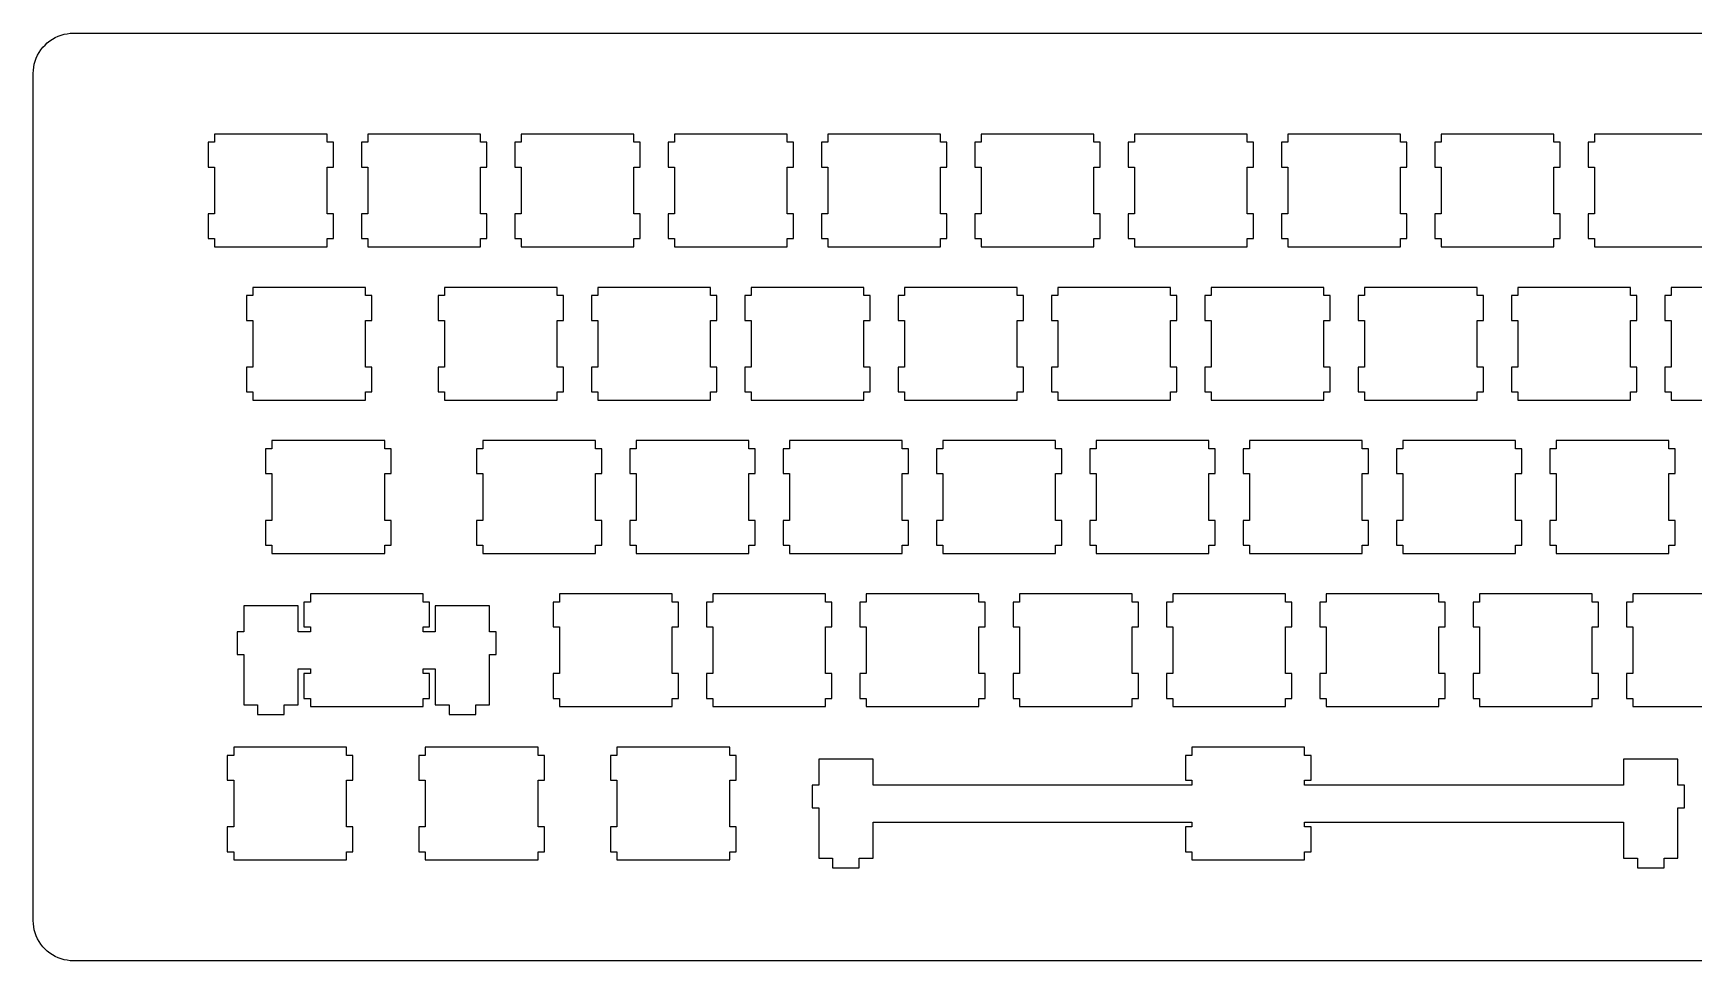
# Model space of a CAD drawing. Extents: x 0 to 326, y 0 to 116.
# Drawn here: x 0.1 to 206.4, y 0.4 to 115.6 of the extents above; entities that cross this region are included whole.
import ezdxf

# ---------------------------------------------------------------- set-up
doc = ezdxf.new("R2010")
doc.units = 0
doc.layers.get('0').update_dxf_attribs({"linetype": 'CONTINUOUS'})

msp = doc.modelspace()

# ---------------------------------------------------------------- linework, layer by layer
at = {"color": 0}
for p, q in [((3.9274, 115.478), (4.3119, 115.554)), ((4.3119, 115.554), (4.70186, 115.601)), ((4.70186, 115.601), (5.09598, 115.616)), ((5.09598, 115.616), (320.846, 115.616)), ((0.83096, 113.229), (1.05006, 113.555)), ((1.05006, 113.555), (1.2926, 113.863)), ((1.2926, 113.863), (1.55994, 114.151)), ((1.55994, 114.151), (1.84795, 114.419)), ((1.84795, 114.419), (2.15663, 114.661)), ((2.15663, 114.661), (2.48185, 114.88)), ((2.48185, 114.88), (2.82498, 115.072)), ((2.82498, 115.072), (3.18189, 115.236)), ((3.18189, 115.236), (3.54983, 115.372)), ((3.54983, 115.372), (3.9274, 115.478)), ((0.1571, 111.399), (0.23289, 111.784)), ((0.23289, 111.784), (0.339, 112.161)), ((0.339, 112.161), (0.47542, 112.529)), ((0.47542, 112.529), (0.63941, 112.886)), ((0.63941, 112.886), (0.83096, 113.229)), ((0.09508, 110.615), (0.11024, 111.009)), ((0.09508, 5.36607), (0.09508, 110.615)), ((0.11024, 111.009), (0.1571, 111.399)), ((22.6205, 102.091), (21.8199, 102.091)), ((21.8199, 102.091), (21.8199, 98.9901)), ((22.6205, 103.091), (22.6205, 102.091)), ((36.6201, 103.091), (22.6205, 103.091)), ((36.6201, 102.091), (36.6201, 103.091)), ((37.4191, 102.091), (36.6201, 102.091)), ((37.4191, 98.9901), (37.4191, 102.091)), ((41.6705, 102.091), (40.87, 102.091)), ((40.87, 102.091), (40.87, 98.9901)), ((41.6705, 103.091), (41.6705, 102.091)), ((55.6701, 103.091), (41.6705, 103.091)), ((55.6701, 102.091), (55.6701, 103.091)), ((56.4706, 102.091), (55.6701, 102.091)), ((56.4706, 98.9901), (56.4706, 102.091)), ((60.7205, 102.091), (59.92, 102.091)), ((59.92, 102.091), (59.92, 98.9901)), ((60.7205, 103.091), (60.7205, 102.091)), ((74.7201, 103.091), (60.7205, 103.091)), ((74.7201, 102.091), (74.7201, 103.091)), ((75.5206, 102.091), (74.7201, 102.091)), ((75.5206, 98.9901), (75.5206, 102.091)), ((79.7705, 102.091), (78.97, 102.091)), ((78.97, 102.091), (78.97, 98.9901)), ((79.7705, 103.091), (79.7705, 102.091)), ((93.7701, 103.091), (79.7705, 103.091)), ((93.7701, 102.091), (93.7701, 103.091)), ((94.5706, 102.091), (93.7701, 102.091)), ((94.5706, 98.9901), (94.5706, 102.091)), ((98.8205, 102.091), (98.02, 102.091)), ((98.02, 102.091), (98.02, 98.9901)), ((98.8205, 103.091), (98.8205, 102.091)), ((112.82, 103.091), (98.8205, 103.091)), ((112.82, 102.091), (112.82, 103.091)), ((113.619, 102.091), (112.82, 102.091)), ((113.619, 98.9901), (113.619, 102.091)), ((117.87, 102.091), (117.07, 102.091)), ((117.07, 102.091), (117.07, 98.9901)), ((117.87, 103.091), (117.87, 102.091)), ((131.87, 103.091), (117.87, 103.091)), ((131.87, 102.091), (131.87, 103.091)), ((132.671, 102.091), (131.87, 102.091)), ((132.671, 98.9901), (132.671, 102.091)), ((136.92, 102.091), (136.12, 102.091)), ((136.12, 102.091), (136.12, 98.9901)), ((136.92, 103.091), (136.92, 102.091)), ((150.92, 103.091), (136.92, 103.091)), ((150.92, 102.091), (150.92, 103.091)), ((151.721, 102.091), (150.92, 102.091)), ((151.721, 98.9901), (151.721, 102.091)), ((155.97, 102.091), (155.17, 102.091)), ((155.17, 102.091), (155.17, 98.9901)), ((155.97, 103.091), (155.97, 102.091)), ((169.97, 103.091), (155.97, 103.091)), ((169.97, 102.091), (169.97, 103.091)), ((170.771, 102.091), (169.97, 102.091)), ((170.771, 98.9901), (170.771, 102.091)), ((175.02, 102.091), (174.22, 102.091)), ((174.22, 102.091), (174.22, 98.9901)), ((175.02, 103.091), (175.02, 102.091)), ((189.02, 103.091), (175.02, 103.091)), ((189.02, 102.091), (189.02, 103.091)), ((189.821, 102.091), (189.02, 102.091)), ((189.821, 98.9901), (189.821, 102.091)), ((194.07, 102.091), (193.27, 102.091)), ((193.27, 102.091), (193.27, 98.9901)), ((194.07, 103.091), (194.07, 102.091)), ((208.07, 103.091), (194.07, 103.091)), ((21.8199, 98.9901), (22.6205, 98.9901)), ((22.6205, 98.9901), (22.6205, 93.1912)), ((36.6201, 93.1912), (36.6201, 98.9901)), ((36.6201, 98.9901), (37.4191, 98.9901)), ((40.87, 98.9901), (41.6705, 98.9901)), ((41.6705, 98.9901), (41.6705, 93.1912)), ((55.6701, 93.1912), (55.6701, 98.9901)), ((55.6701, 98.9901), (56.4706, 98.9901)), ((59.92, 98.9901), (60.7205, 98.9901)), ((60.7205, 98.9901), (60.7205, 93.1912)), ((74.7201, 93.1912), (74.7201, 98.9901)), ((74.7201, 98.9901), (75.5206, 98.9901)), ((78.97, 98.9901), (79.7705, 98.9901)), ((79.7705, 98.9901), (79.7705, 93.1912)), ((93.7701, 93.1912), (93.7701, 98.9901)), ((93.7701, 98.9901), (94.5706, 98.9901)), ((98.02, 98.9901), (98.8205, 98.9901)), ((98.8205, 98.9901), (98.8205, 93.1912)), ((112.82, 93.1912), (112.82, 98.9901)), ((112.82, 98.9901), (113.619, 98.9901)), ((117.07, 98.9901), (117.87, 98.9901)), ((117.87, 98.9901), (117.87, 93.1912)), ((131.87, 93.1912), (131.87, 98.9901)), ((131.87, 98.9901), (132.671, 98.9901)), ((136.12, 98.9901), (136.92, 98.9901)), ((136.92, 98.9901), (136.92, 93.1912)), ((150.92, 93.1912), (150.92, 98.9901)), ((150.92, 98.9901), (151.721, 98.9901)), ((155.17, 98.9901), (155.97, 98.9901)), ((155.97, 98.9901), (155.97, 93.1912)), ((169.97, 93.1912), (169.97, 98.9901)), ((169.97, 98.9901), (170.771, 98.9901)), ((174.22, 98.9901), (175.02, 98.9901)), ((175.02, 98.9901), (175.02, 93.1912)), ((189.02, 93.1912), (189.02, 98.9901)), ((189.02, 98.9901), (189.821, 98.9901)), ((193.27, 98.9901), (194.07, 98.9901)), ((194.07, 98.9901), (194.07, 93.1912)), ((22.6205, 93.1912), (21.8199, 93.1912)), ((21.8199, 93.1912), (21.8199, 90.0906)), ((37.4191, 93.1912), (36.6201, 93.1912)), ((37.4191, 90.0906), (37.4191, 93.1912)), ((41.6705, 93.1912), (40.87, 93.1912)), ((40.87, 93.1912), (40.87, 90.0906)), ((56.4706, 93.1912), (55.6701, 93.1912)), ((56.4706, 90.0906), (56.4706, 93.1912)), ((60.7205, 93.1912), (59.92, 93.1912)), ((59.92, 93.1912), (59.92, 90.0906)), ((75.5206, 93.1912), (74.7201, 93.1912)), ((75.5206, 90.0906), (75.5206, 93.1912)), ((79.7705, 93.1912), (78.97, 93.1912)), ((78.97, 93.1912), (78.97, 90.0906)), ((94.5706, 93.1912), (93.7701, 93.1912)), ((94.5706, 90.0906), (94.5706, 93.1912)), ((98.8205, 93.1912), (98.02, 93.1912)), ((98.02, 93.1912), (98.02, 90.0906)), ((113.619, 93.1912), (112.82, 93.1912)), ((113.619, 90.0906), (113.619, 93.1912)), ((117.87, 93.1912), (117.07, 93.1912)), ((117.07, 93.1912), (117.07, 90.0906)), ((132.671, 93.1912), (131.87, 93.1912)), ((132.671, 90.0906), (132.671, 93.1912)), ((136.92, 93.1912), (136.12, 93.1912)), ((136.12, 93.1912), (136.12, 90.0906)), ((151.721, 93.1912), (150.92, 93.1912)), ((151.721, 90.0906), (151.721, 93.1912)), ((155.97, 93.1912), (155.17, 93.1912)), ((155.17, 93.1912), (155.17, 90.0906)), ((170.771, 93.1912), (169.97, 93.1912)), ((170.771, 90.0906), (170.771, 93.1912)), ((175.02, 93.1912), (174.22, 93.1912)), ((174.22, 93.1912), (174.22, 90.0906)), ((189.821, 93.1912), (189.02, 93.1912)), ((189.821, 90.0906), (189.821, 93.1912)), ((194.07, 93.1912), (193.27, 93.1912)), ((193.27, 93.1912), (193.27, 90.0906)), ((21.8199, 90.0906), (22.6205, 90.0906)), ((22.6205, 90.0906), (22.6205, 89.0901)), ((22.6205, 89.0901), (36.6201, 89.0901)), ((36.6201, 89.0901), (36.6201, 90.0906)), ((36.6201, 90.0906), (37.4191, 90.0906)), ((40.87, 90.0906), (41.6705, 90.0906)), ((41.6705, 90.0906), (41.6705, 89.0901)), ((41.6705, 89.0901), (55.6701, 89.0901)), ((55.6701, 89.0901), (55.6701, 90.0906)), ((55.6701, 90.0906), (56.4706, 90.0906)), ((59.92, 90.0906), (60.7205, 90.0906)), ((60.7205, 90.0906), (60.7205, 89.0901)), ((60.7205, 89.0901), (74.7201, 89.0901)), ((74.7201, 89.0901), (74.7201, 90.0906)), ((74.7201, 90.0906), (75.5206, 90.0906)), ((78.97, 90.0906), (79.7705, 90.0906)), ((79.7705, 90.0906), (79.7705, 89.0901)), ((79.7705, 89.0901), (93.7701, 89.0901)), ((93.7701, 89.0901), (93.7701, 90.0906)), ((93.7701, 90.0906), (94.5706, 90.0906)), ((98.02, 90.0906), (98.8205, 90.0906)), ((98.8205, 90.0906), (98.8205, 89.0901)), ((98.8205, 89.0901), (112.82, 89.0901)), ((112.82, 89.0901), (112.82, 90.0906)), ((112.82, 90.0906), (113.619, 90.0906)), ((117.07, 90.0906), (117.87, 90.0906)), ((117.87, 90.0906), (117.87, 89.0901)), ((117.87, 89.0901), (131.87, 89.0901)), ((131.87, 89.0901), (131.87, 90.0906)), ((131.87, 90.0906), (132.671, 90.0906)), ((136.12, 90.0906), (136.92, 90.0906)), ((136.92, 90.0906), (136.92, 89.0901)), ((136.92, 89.0901), (150.92, 89.0901)), ((150.92, 89.0901), (150.92, 90.0906)), ((150.92, 90.0906), (151.721, 90.0906)), ((155.17, 90.0906), (155.97, 90.0906)), ((155.97, 90.0906), (155.97, 89.0901)), ((155.97, 89.0901), (169.97, 89.0901)), ((169.97, 89.0901), (169.97, 90.0906)), ((169.97, 90.0906), (170.771, 90.0906)), ((174.22, 90.0906), (175.02, 90.0906)), ((175.02, 90.0906), (175.02, 89.0901)), ((175.02, 89.0901), (189.02, 89.0901)), ((189.02, 89.0901), (189.02, 90.0906)), ((189.02, 90.0906), (189.821, 90.0906)), ((193.27, 90.0906), (194.07, 90.0906)), ((194.07, 90.0906), (194.07, 89.0901)), ((194.07, 89.0901), (208.07, 89.0901)), ((27.383, 83.0407), (26.5824, 83.0407)), ((26.5824, 83.0407), (26.5824, 79.9402)), ((27.383, 84.0412), (27.383, 83.0407)), ((41.3826, 84.0412), (27.383, 84.0412)), ((41.3826, 83.0407), (41.3826, 84.0412)), ((42.183, 83.0407), (41.3826, 83.0407)), ((42.183, 79.9402), (42.183, 83.0407)), ((51.1955, 83.0407), (50.395, 83.0407)), ((50.395, 83.0407), (50.395, 79.9402)), ((51.1955, 84.0412), (51.1955, 83.0407)), ((65.1951, 84.0412), (51.1955, 84.0412)), ((65.1951, 83.0407), (65.1951, 84.0412)), ((65.9956, 83.0407), (65.1951, 83.0407)), ((65.9956, 79.9402), (65.9956, 83.0407)), ((70.2455, 83.0407), (69.445, 83.0407)), ((69.445, 83.0407), (69.445, 79.9402)), ((70.2455, 84.0412), (70.2455, 83.0407)), ((84.2451, 84.0412), (70.2455, 84.0412)), ((84.2451, 83.0407), (84.2451, 84.0412)), ((85.0456, 83.0407), (84.2451, 83.0407)), ((85.0456, 79.9402), (85.0456, 83.0407)), ((89.2955, 83.0407), (88.495, 83.0407)), ((88.495, 83.0407), (88.495, 79.9402)), ((89.2955, 84.0412), (89.2955, 83.0407)), ((103.295, 84.0412), (89.2955, 84.0412)), ((103.295, 83.0407), (103.295, 84.0412)), ((104.096, 83.0407), (103.295, 83.0407)), ((104.096, 79.9402), (104.096, 83.0407)), ((108.345, 83.0407), (107.545, 83.0407)), ((107.545, 83.0407), (107.545, 79.9402)), ((108.345, 84.0412), (108.345, 83.0407)), ((122.345, 84.0412), (108.345, 84.0412)), ((122.345, 83.0407), (122.345, 84.0412)), ((123.146, 83.0407), (122.345, 83.0407)), ((123.146, 79.9402), (123.146, 83.0407)), ((127.395, 83.0407), (126.595, 83.0407)), ((126.595, 83.0407), (126.595, 79.9402)), ((127.395, 84.0412), (127.395, 83.0407)), ((141.395, 84.0412), (127.395, 84.0412)), ((141.395, 83.0407), (141.395, 84.0412)), ((142.196, 83.0407), (141.395, 83.0407)), ((142.196, 79.9402), (142.196, 83.0407)), ((146.445, 83.0407), (145.645, 83.0407)), ((145.645, 83.0407), (145.645, 79.9402)), ((146.445, 84.0412), (146.445, 83.0407)), ((160.445, 84.0412), (146.445, 84.0412)), ((160.445, 83.0407), (160.445, 84.0412)), ((161.246, 83.0407), (160.445, 83.0407)), ((161.246, 79.9402), (161.246, 83.0407)), ((165.495, 83.0407), (164.695, 83.0407)), ((164.695, 83.0407), (164.695, 79.9402)), ((165.495, 84.0412), (165.495, 83.0407)), ((179.495, 84.0412), (165.495, 84.0412)), ((179.495, 83.0407), (179.495, 84.0412)), ((180.296, 83.0407), (179.495, 83.0407)), ((180.296, 79.9402), (180.296, 83.0407)), ((184.545, 83.0407), (183.745, 83.0407)), ((183.745, 83.0407), (183.745, 79.9402)), ((184.545, 84.0412), (184.545, 83.0407)), ((198.545, 84.0412), (184.545, 84.0412)), ((198.545, 83.0407), (198.545, 84.0412)), ((199.346, 83.0407), (198.545, 83.0407)), ((199.346, 79.9402), (199.346, 83.0407)), ((203.595, 83.0407), (202.795, 83.0407)), ((202.795, 83.0407), (202.795, 79.9402)), ((203.595, 84.0412), (203.595, 83.0407)), ((217.595, 84.0412), (203.595, 84.0412)), ((26.5824, 79.9402), (27.383, 79.9402)), ((27.383, 79.9402), (27.383, 74.1412)), ((41.3826, 74.1412), (41.3826, 79.9402)), ((41.3826, 79.9402), (42.183, 79.9402)), ((50.395, 79.9402), (51.1955, 79.9402)), ((51.1955, 79.9402), (51.1955, 74.1412)), ((65.1951, 74.1412), (65.1951, 79.9402)), ((65.1951, 79.9402), (65.9956, 79.9402)), ((69.445, 79.9402), (70.2455, 79.9402)), ((70.2455, 79.9402), (70.2455, 74.1412)), ((84.2451, 74.1412), (84.2451, 79.9402)), ((84.2451, 79.9402), (85.0456, 79.9402)), ((88.495, 79.9402), (89.2955, 79.9402)), ((89.2955, 79.9402), (89.2955, 74.1412)), ((103.295, 74.1412), (103.295, 79.9402)), ((103.295, 79.9402), (104.096, 79.9402)), ((107.545, 79.9402), (108.345, 79.9402)), ((108.345, 79.9402), (108.345, 74.1412)), ((122.345, 74.1412), (122.345, 79.9402)), ((122.345, 79.9402), (123.146, 79.9402)), ((126.595, 79.9402), (127.395, 79.9402)), ((127.395, 79.9402), (127.395, 74.1412)), ((141.395, 74.1412), (141.395, 79.9402)), ((141.395, 79.9402), (142.196, 79.9402)), ((145.645, 79.9402), (146.445, 79.9402)), ((146.445, 79.9402), (146.445, 74.1412)), ((160.445, 74.1412), (160.445, 79.9402)), ((160.445, 79.9402), (161.246, 79.9402)), ((164.695, 79.9402), (165.495, 79.9402)), ((165.495, 79.9402), (165.495, 74.1412)), ((179.495, 74.1412), (179.495, 79.9402)), ((179.495, 79.9402), (180.296, 79.9402)), ((183.745, 79.9402), (184.545, 79.9402)), ((184.545, 79.9402), (184.545, 74.1412)), ((198.545, 74.1412), (198.545, 79.9402)), ((198.545, 79.9402), (199.346, 79.9402)), ((202.795, 79.9402), (203.595, 79.9402)), ((203.595, 79.9402), (203.595, 74.1412)), ((27.383, 74.1412), (26.5824, 74.1412)), ((26.5824, 74.1412), (26.5824, 71.0406)), ((42.183, 74.1412), (41.3826, 74.1412)), ((42.183, 71.0406), (42.183, 74.1412)), ((51.1955, 74.1412), (50.395, 74.1412)), ((50.395, 74.1412), (50.395, 71.0406)), ((65.9956, 74.1412), (65.1951, 74.1412)), ((65.9956, 71.0406), (65.9956, 74.1412)), ((70.2455, 74.1412), (69.445, 74.1412)), ((69.445, 74.1412), (69.445, 71.0406)), ((85.0456, 74.1412), (84.2451, 74.1412)), ((85.0456, 71.0406), (85.0456, 74.1412)), ((89.2955, 74.1412), (88.495, 74.1412)), ((88.495, 74.1412), (88.495, 71.0406)), ((104.096, 74.1412), (103.295, 74.1412)), ((104.096, 71.0406), (104.096, 74.1412)), ((108.345, 74.1412), (107.545, 74.1412)), ((107.545, 74.1412), (107.545, 71.0406)), ((123.146, 74.1412), (122.345, 74.1412)), ((123.146, 71.0406), (123.146, 74.1412)), ((127.395, 74.1412), (126.595, 74.1412)), ((126.595, 74.1412), (126.595, 71.0406)), ((142.196, 74.1412), (141.395, 74.1412)), ((142.196, 71.0406), (142.196, 74.1412)), ((146.445, 74.1412), (145.645, 74.1412)), ((145.645, 74.1412), (145.645, 71.0406)), ((161.246, 74.1412), (160.445, 74.1412)), ((161.246, 71.0406), (161.246, 74.1412)), ((165.495, 74.1412), (164.695, 74.1412)), ((164.695, 74.1412), (164.695, 71.0406)), ((180.296, 74.1412), (179.495, 74.1412)), ((180.296, 71.0406), (180.296, 74.1412)), ((184.545, 74.1412), (183.745, 74.1412)), ((183.745, 74.1412), (183.745, 71.0406)), ((199.346, 74.1412), (198.545, 74.1412)), ((199.346, 71.0406), (199.346, 74.1412)), ((203.595, 74.1412), (202.795, 74.1412)), ((202.795, 74.1412), (202.795, 71.0406)), ((26.5824, 71.0406), (27.383, 71.0406)), ((27.383, 71.0406), (27.383, 70.0401)), ((41.3826, 70.0401), (41.3826, 71.0406)), ((41.3826, 71.0406), (42.183, 71.0406)), ((50.395, 71.0406), (51.1955, 71.0406)), ((51.1955, 71.0406), (51.1955, 70.0401)), ((65.1951, 70.0401), (65.1951, 71.0406)), ((65.1951, 71.0406), (65.9956, 71.0406)), ((69.445, 71.0406), (70.2455, 71.0406)), ((70.2455, 71.0406), (70.2455, 70.0401)), ((84.2451, 70.0401), (84.2451, 71.0406)), ((84.2451, 71.0406), (85.0456, 71.0406)), ((88.495, 71.0406), (89.2955, 71.0406)), ((89.2955, 71.0406), (89.2955, 70.0401)), ((103.295, 70.0401), (103.295, 71.0406)), ((103.295, 71.0406), (104.096, 71.0406)), ((107.545, 71.0406), (108.345, 71.0406)), ((108.345, 71.0406), (108.345, 70.0401)), ((122.345, 70.0401), (122.345, 71.0406)), ((122.345, 71.0406), (123.146, 71.0406)), ((126.595, 71.0406), (127.395, 71.0406)), ((127.395, 71.0406), (127.395, 70.0401)), ((141.395, 70.0401), (141.395, 71.0406)), ((141.395, 71.0406), (142.196, 71.0406)), ((145.645, 71.0406), (146.445, 71.0406)), ((146.445, 71.0406), (146.445, 70.0401)), ((160.445, 70.0401), (160.445, 71.0406)), ((160.445, 71.0406), (161.246, 71.0406)), ((164.695, 71.0406), (165.495, 71.0406)), ((165.495, 71.0406), (165.495, 70.0401)), ((179.495, 70.0401), (179.495, 71.0406)), ((179.495, 71.0406), (180.296, 71.0406)), ((183.745, 71.0406), (184.545, 71.0406)), ((184.545, 71.0406), (184.545, 70.0401)), ((198.545, 70.0401), (198.545, 71.0406)), ((198.545, 71.0406), (199.346, 71.0406)), ((202.795, 71.0406), (203.595, 71.0406)), ((203.595, 71.0406), (203.595, 70.0401)), ((27.383, 70.0401), (41.3826, 70.0401)), ((51.1955, 70.0401), (65.1951, 70.0401)), ((70.2455, 70.0401), (84.2451, 70.0401)), ((89.2955, 70.0401), (103.295, 70.0401)), ((108.345, 70.0401), (122.345, 70.0401)), ((127.395, 70.0401), (141.395, 70.0401)), ((146.445, 70.0401), (160.445, 70.0401)), ((165.495, 70.0401), (179.495, 70.0401)), ((184.545, 70.0401), (198.545, 70.0401)), ((203.595, 70.0401), (217.595, 70.0401)), ((29.7629, 63.9907), (28.9636, 63.9907)), ((28.9636, 63.9907), (28.9636, 60.8902)), ((29.7629, 64.9912), (29.7629, 63.9907)), ((43.7638, 64.9912), (29.7629, 64.9912)), ((43.7638, 63.9907), (43.7638, 64.9912)), ((44.5629, 63.9907), (43.7638, 63.9907)), ((44.5629, 60.8902), (44.5629, 63.9907)), ((55.958, 63.9907), (55.1575, 63.9907)), ((55.1575, 63.9907), (55.1575, 60.8902)), ((55.958, 64.9912), (55.958, 63.9907)), ((69.9576, 64.9912), (55.958, 64.9912)), ((69.9576, 63.9907), (69.9576, 64.9912)), ((70.7581, 63.9907), (69.9576, 63.9907)), ((70.7581, 60.8902), (70.7581, 63.9907)), ((75.008, 63.9907), (74.2075, 63.9907)), ((74.2075, 63.9907), (74.2075, 60.8902)), ((75.008, 64.9912), (75.008, 63.9907)), ((89.0076, 64.9912), (75.008, 64.9912)), ((89.0076, 63.9907), (89.0076, 64.9912)), ((89.8081, 63.9907), (89.0076, 63.9907)), ((89.8081, 60.8902), (89.8081, 63.9907)), ((94.058, 63.9907), (93.2575, 63.9907)), ((93.2575, 63.9907), (93.2575, 60.8902)), ((94.058, 64.9912), (94.058, 63.9907)), ((108.058, 64.9912), (94.058, 64.9912)), ((108.058, 63.9907), (108.058, 64.9912)), ((108.858, 63.9907), (108.058, 63.9907)), ((108.858, 60.8902), (108.858, 63.9907)), ((113.108, 63.9907), (112.308, 63.9907)), ((112.308, 63.9907), (112.308, 60.8902)), ((113.108, 64.9912), (113.108, 63.9907)), ((127.108, 64.9912), (113.108, 64.9912)), ((127.108, 63.9907), (127.108, 64.9912)), ((127.908, 63.9907), (127.108, 63.9907)), ((127.908, 60.8902), (127.908, 63.9907)), ((132.158, 63.9907), (131.358, 63.9907)), ((131.358, 63.9907), (131.358, 60.8902)), ((132.158, 64.9912), (132.158, 63.9907)), ((146.158, 64.9912), (132.158, 64.9912)), ((146.158, 63.9907), (146.158, 64.9912)), ((146.958, 63.9907), (146.158, 63.9907)), ((146.958, 60.8902), (146.958, 63.9907)), ((151.208, 63.9907), (150.408, 63.9907)), ((150.408, 63.9907), (150.408, 60.8902)), ((151.208, 64.9912), (151.208, 63.9907)), ((165.208, 64.9912), (151.208, 64.9912)), ((165.208, 63.9907), (165.208, 64.9912)), ((166.008, 63.9907), (165.208, 63.9907)), ((166.008, 60.8902), (166.008, 63.9907)), ((170.258, 63.9907), (169.458, 63.9907)), ((169.458, 63.9907), (169.458, 60.8902)), ((170.258, 64.9912), (170.258, 63.9907)), ((184.258, 64.9912), (170.258, 64.9912)), ((184.258, 63.9907), (184.258, 64.9912)), ((185.058, 63.9907), (184.258, 63.9907)), ((185.058, 60.8902), (185.058, 63.9907)), ((189.308, 63.9907), (188.508, 63.9907)), ((188.508, 63.9907), (188.508, 60.8902)), ((189.308, 64.9912), (189.308, 63.9907)), ((203.308, 64.9912), (189.308, 64.9912)), ((203.308, 63.9907), (203.308, 64.9912)), ((204.108, 63.9907), (203.308, 63.9907)), ((204.108, 60.8902), (204.108, 63.9907)), ((28.9636, 60.8902), (29.7629, 60.8902)), ((29.7629, 60.8902), (29.7629, 55.0912)), ((43.7638, 55.0912), (43.7638, 60.8902)), ((43.7638, 60.8902), (44.5629, 60.8902)), ((55.1575, 60.8902), (55.958, 60.8902)), ((55.958, 60.8902), (55.958, 55.0912)), ((69.9576, 55.0912), (69.9576, 60.8902)), ((69.9576, 60.8902), (70.7581, 60.8902)), ((74.2075, 60.8902), (75.008, 60.8902)), ((75.008, 60.8902), (75.008, 55.0912)), ((89.0076, 55.0912), (89.0076, 60.8902)), ((89.0076, 60.8902), (89.8081, 60.8902)), ((93.2575, 60.8902), (94.058, 60.8902)), ((94.058, 60.8902), (94.058, 55.0912)), ((108.058, 55.0912), (108.058, 60.8902)), ((108.058, 60.8902), (108.858, 60.8902)), ((112.308, 60.8902), (113.108, 60.8902)), ((113.108, 60.8902), (113.108, 55.0912)), ((127.108, 55.0912), (127.108, 60.8902)), ((127.108, 60.8902), (127.908, 60.8902)), ((131.358, 60.8902), (132.158, 60.8902)), ((132.158, 60.8902), (132.158, 55.0912)), ((146.158, 55.0912), (146.158, 60.8902)), ((146.158, 60.8902), (146.958, 60.8902)), ((150.408, 60.8902), (151.208, 60.8902)), ((151.208, 60.8902), (151.208, 55.0912)), ((165.208, 55.0912), (165.208, 60.8902)), ((165.208, 60.8902), (166.008, 60.8902)), ((169.458, 60.8902), (170.258, 60.8902)), ((170.258, 60.8902), (170.258, 55.0912)), ((184.258, 55.0912), (184.258, 60.8902)), ((184.258, 60.8902), (185.058, 60.8902)), ((188.508, 60.8902), (189.308, 60.8902)), ((189.308, 60.8902), (189.308, 55.0912)), ((203.308, 55.0912), (203.308, 60.8902)), ((203.308, 60.8902), (204.108, 60.8902)), ((29.7629, 55.0912), (28.9636, 55.0912)), ((28.9636, 55.0912), (28.9636, 51.9906)), ((44.5629, 55.0912), (43.7638, 55.0912)), ((44.5629, 51.9906), (44.5629, 55.0912)), ((55.958, 55.0912), (55.1575, 55.0912)), ((55.1575, 55.0912), (55.1575, 51.9906)), ((70.7581, 55.0912), (69.9576, 55.0912)), ((70.7581, 51.9906), (70.7581, 55.0912)), ((75.008, 55.0912), (74.2075, 55.0912)), ((74.2075, 55.0912), (74.2075, 51.9906)), ((89.8081, 55.0912), (89.0076, 55.0912)), ((89.8081, 51.9906), (89.8081, 55.0912)), ((94.058, 55.0912), (93.2575, 55.0912)), ((93.2575, 55.0912), (93.2575, 51.9906)), ((108.858, 55.0912), (108.058, 55.0912)), ((108.858, 51.9906), (108.858, 55.0912)), ((113.108, 55.0912), (112.308, 55.0912)), ((112.308, 55.0912), (112.308, 51.9906)), ((127.908, 55.0912), (127.108, 55.0912)), ((127.908, 51.9906), (127.908, 55.0912)), ((132.158, 55.0912), (131.358, 55.0912)), ((131.358, 55.0912), (131.358, 51.9906)), ((146.958, 55.0912), (146.158, 55.0912)), ((146.958, 51.9906), (146.958, 55.0912)), ((151.208, 55.0912), (150.408, 55.0912)), ((150.408, 55.0912), (150.408, 51.9906)), ((166.008, 55.0912), (165.208, 55.0912)), ((166.008, 51.9906), (166.008, 55.0912)), ((170.258, 55.0912), (169.458, 55.0912)), ((169.458, 55.0912), (169.458, 51.9906)), ((185.058, 55.0912), (184.258, 55.0912)), ((185.058, 51.9906), (185.058, 55.0912)), ((189.308, 55.0912), (188.508, 55.0912)), ((188.508, 55.0912), (188.508, 51.9906)), ((204.108, 55.0912), (203.308, 55.0912)), ((204.108, 51.9906), (204.108, 55.0912)), ((28.9636, 51.9906), (29.7629, 51.9906)), ((29.7629, 51.9906), (29.7629, 50.9901)), ((43.7638, 50.9901), (43.7638, 51.9906)), ((43.7638, 51.9906), (44.5629, 51.9906)), ((55.1575, 51.9906), (55.958, 51.9906)), ((55.958, 51.9906), (55.958, 50.9901)), ((69.9576, 50.9901), (69.9576, 51.9906)), ((69.9576, 51.9906), (70.7581, 51.9906)), ((74.2075, 51.9906), (75.008, 51.9906)), ((75.008, 51.9906), (75.008, 50.9901)), ((89.0076, 50.9901), (89.0076, 51.9906)), ((89.0076, 51.9906), (89.8081, 51.9906)), ((93.2575, 51.9906), (94.058, 51.9906)), ((94.058, 51.9906), (94.058, 50.9901)), ((108.058, 50.9901), (108.058, 51.9906)), ((108.058, 51.9906), (108.858, 51.9906)), ((112.308, 51.9906), (113.108, 51.9906)), ((113.108, 51.9906), (113.108, 50.9901)), ((127.108, 50.9901), (127.108, 51.9906)), ((127.108, 51.9906), (127.908, 51.9906)), ((131.358, 51.9906), (132.158, 51.9906)), ((132.158, 51.9906), (132.158, 50.9901)), ((146.158, 50.9901), (146.158, 51.9906)), ((146.158, 51.9906), (146.958, 51.9906)), ((150.408, 51.9906), (151.208, 51.9906)), ((151.208, 51.9906), (151.208, 50.9901)), ((165.208, 50.9901), (165.208, 51.9906)), ((165.208, 51.9906), (166.008, 51.9906)), ((169.458, 51.9906), (170.258, 51.9906)), ((170.258, 51.9906), (170.258, 50.9901)), ((184.258, 50.9901), (184.258, 51.9906)), ((184.258, 51.9906), (185.058, 51.9906)), ((188.508, 51.9906), (189.308, 51.9906)), ((189.308, 51.9906), (189.308, 50.9901)), ((203.308, 50.9901), (203.308, 51.9906)), ((203.308, 51.9906), (204.108, 51.9906)), ((29.7629, 50.9901), (43.7638, 50.9901)), ((55.958, 50.9901), (69.9576, 50.9901)), ((75.008, 50.9901), (89.0076, 50.9901)), ((94.058, 50.9901), (108.058, 50.9901)), ((113.108, 50.9901), (127.108, 50.9901)), ((132.158, 50.9901), (146.158, 50.9901)), ((151.208, 50.9901), (165.208, 50.9901)), ((170.258, 50.9901), (184.258, 50.9901)), ((189.308, 50.9901), (203.308, 50.9901)), ((34.5267, 45.9412), (34.5267, 44.9407)), ((48.5263, 45.9412), (34.5267, 45.9412)), ((48.5263, 44.9407), (48.5263, 45.9412)), ((65.483, 45.9412), (65.483, 44.9407)), ((79.4826, 45.9412), (65.483, 45.9412)), ((79.4826, 44.9407), (79.4826, 45.9412)), ((84.533, 45.9412), (84.533, 44.9407)), ((98.5326, 45.9412), (84.533, 45.9412)), ((98.5326, 44.9407), (98.5326, 45.9412)), ((103.583, 45.9412), (103.583, 44.9407)), ((117.583, 45.9412), (103.583, 45.9412)), ((117.583, 44.9407), (117.583, 45.9412)), ((122.633, 45.9412), (122.633, 44.9407)), ((136.633, 45.9412), (122.633, 45.9412)), ((136.633, 44.9407), (136.633, 45.9412)), ((141.683, 45.9412), (141.683, 44.9407)), ((155.683, 45.9412), (141.683, 45.9412)), ((155.683, 44.9407), (155.683, 45.9412)), ((160.733, 45.9412), (160.733, 44.9407)), ((174.733, 45.9412), (160.733, 45.9412)), ((174.733, 44.9407), (174.733, 45.9412)), ((179.783, 45.9412), (179.783, 44.9407)), ((193.783, 45.9412), (179.783, 45.9412)), ((193.783, 44.9407), (193.783, 45.9412)), ((198.833, 45.9412), (198.833, 44.9407)), ((212.833, 45.9412), (198.833, 45.9412)), ((33.0013, 44.4708), (26.2516, 44.4708)), ((26.2516, 44.4708), (26.2516, 41.2404)), ((33.0013, 41.2404), (33.0013, 44.4708)), ((34.5267, 44.9407), (33.7261, 44.9407)), ((33.7261, 44.9407), (33.7261, 41.8412)), ((49.3268, 44.9407), (48.5263, 44.9407)), ((49.3268, 41.8412), (49.3268, 44.9407)), ((56.8015, 44.4708), (50.0518, 44.4708)), ((50.0518, 44.4708), (50.0518, 41.2404)), ((56.8015, 41.2404), (56.8015, 44.4708)), ((65.483, 44.9407), (64.6825, 44.9407)), ((64.6825, 44.9407), (64.6825, 41.8412)), ((80.2831, 44.9407), (79.4826, 44.9407)), ((80.2831, 41.8412), (80.2831, 44.9407)), ((84.533, 44.9407), (83.7325, 44.9407)), ((83.7325, 44.9407), (83.7325, 41.8412)), ((99.3331, 44.9407), (98.5326, 44.9407)), ((99.3331, 41.8412), (99.3331, 44.9407)), ((103.583, 44.9407), (102.783, 44.9407)), ((102.783, 44.9407), (102.783, 41.8412)), ((118.383, 44.9407), (117.583, 44.9407)), ((118.383, 41.8412), (118.383, 44.9407)), ((122.633, 44.9407), (121.833, 44.9407)), ((121.833, 44.9407), (121.833, 41.8412)), ((137.433, 44.9407), (136.633, 44.9407)), ((137.433, 41.8412), (137.433, 44.9407)), ((141.683, 44.9407), (140.883, 44.9407)), ((140.883, 44.9407), (140.883, 41.8412)), ((156.483, 44.9407), (155.683, 44.9407)), ((156.483, 41.8412), (156.483, 44.9407)), ((160.733, 44.9407), (159.933, 44.9407)), ((159.933, 44.9407), (159.933, 41.8412)), ((175.533, 44.9407), (174.733, 44.9407)), ((175.533, 41.8412), (175.533, 44.9407)), ((179.783, 44.9407), (178.983, 44.9407)), ((178.983, 44.9407), (178.983, 41.8412)), ((194.583, 44.9407), (193.783, 44.9407)), ((194.583, 41.8412), (194.583, 44.9407)), ((198.833, 44.9407), (198.033, 44.9407)), ((198.033, 44.9407), (198.033, 41.8412)), ((33.7261, 41.8412), (34.5267, 41.8412)), ((34.5267, 41.8412), (34.5267, 41.2404)), ((48.5263, 41.2404), (48.5263, 41.8412)), ((48.5263, 41.8412), (49.3268, 41.8412)), ((64.6825, 41.8412), (65.483, 41.8412)), ((65.483, 41.8412), (65.483, 36.0412)), ((79.4826, 36.0412), (79.4826, 41.8412)), ((79.4826, 41.8412), (80.2831, 41.8412)), ((83.7325, 41.8412), (84.533, 41.8412)), ((84.533, 41.8412), (84.533, 36.0412)), ((98.5326, 36.0412), (98.5326, 41.8412)), ((98.5326, 41.8412), (99.3331, 41.8412)), ((102.783, 41.8412), (103.583, 41.8412)), ((103.583, 41.8412), (103.583, 36.0412)), ((117.583, 36.0412), (117.583, 41.8412)), ((117.583, 41.8412), (118.383, 41.8412)), ((121.833, 41.8412), (122.633, 41.8412)), ((122.633, 41.8412), (122.633, 36.0412)), ((136.633, 36.0412), (136.633, 41.8412)), ((136.633, 41.8412), (137.433, 41.8412)), ((140.883, 41.8412), (141.683, 41.8412)), ((141.683, 41.8412), (141.683, 36.0412)), ((155.683, 36.0412), (155.683, 41.8412)), ((155.683, 41.8412), (156.483, 41.8412)), ((159.933, 41.8412), (160.733, 41.8412)), ((160.733, 41.8412), (160.733, 36.0412)), ((174.733, 36.0412), (174.733, 41.8412)), ((174.733, 41.8412), (175.533, 41.8412)), ((178.983, 41.8412), (179.783, 41.8412)), ((179.783, 41.8412), (179.783, 36.0412)), ((193.783, 36.0412), (193.783, 41.8412)), ((193.783, 41.8412), (194.583, 41.8412)), ((198.033, 41.8412), (198.833, 41.8412)), ((198.833, 41.8412), (198.833, 36.0412)), ((26.2516, 41.2404), (25.4262, 41.2404)), ((25.4262, 41.2404), (25.4262, 38.4404)), ((34.5267, 41.2404), (33.0013, 41.2404)), ((50.0518, 41.2404), (48.5263, 41.2404)), ((57.627, 41.2404), (56.8015, 41.2404)), ((57.627, 38.4404), (57.627, 41.2404)), ((25.4262, 38.4404), (26.2516, 38.4404)), ((26.2516, 38.4404), (26.2516, 32.1703)), ((56.8015, 32.1703), (56.8015, 38.4404)), ((56.8015, 38.4404), (57.627, 38.4404)), ((33.0013, 32.1703), (33.0013, 36.6406)), ((33.0013, 36.6406), (34.5267, 36.6406)), ((34.5267, 36.0412), (33.7261, 36.0412)), ((33.7261, 36.0412), (33.7261, 32.9406)), ((34.5267, 36.6406), (34.5267, 36.0412)), ((48.5263, 36.0412), (48.5263, 36.6406)), ((48.5263, 36.6406), (50.0518, 36.6406)), ((49.3268, 36.0412), (48.5263, 36.0412)), ((49.3268, 32.9406), (49.3268, 36.0412)), ((50.0518, 36.6406), (50.0518, 32.1703)), ((65.483, 36.0412), (64.6825, 36.0412)), ((64.6825, 36.0412), (64.6825, 32.9406)), ((80.2831, 36.0412), (79.4826, 36.0412)), ((80.2831, 32.9406), (80.2831, 36.0412)), ((84.533, 36.0412), (83.7325, 36.0412)), ((83.7325, 36.0412), (83.7325, 32.9406)), ((99.3331, 36.0412), (98.5326, 36.0412)), ((99.3331, 32.9406), (99.3331, 36.0412)), ((103.583, 36.0412), (102.783, 36.0412)), ((102.783, 36.0412), (102.783, 32.9406)), ((118.383, 36.0412), (117.583, 36.0412)), ((118.383, 32.9406), (118.383, 36.0412)), ((122.633, 36.0412), (121.833, 36.0412)), ((121.833, 36.0412), (121.833, 32.9406)), ((137.433, 36.0412), (136.633, 36.0412)), ((137.433, 32.9406), (137.433, 36.0412)), ((141.683, 36.0412), (140.883, 36.0412)), ((140.883, 36.0412), (140.883, 32.9406)), ((156.483, 36.0412), (155.683, 36.0412)), ((156.483, 32.9406), (156.483, 36.0412)), ((160.733, 36.0412), (159.933, 36.0412)), ((159.933, 36.0412), (159.933, 32.9406)), ((175.533, 36.0412), (174.733, 36.0412)), ((175.533, 32.9406), (175.533, 36.0412)), ((179.783, 36.0412), (178.983, 36.0412)), ((178.983, 36.0412), (178.983, 32.9406)), ((194.583, 36.0412), (193.783, 36.0412)), ((194.583, 32.9406), (194.583, 36.0412)), ((198.833, 36.0412), (198.033, 36.0412)), ((198.033, 36.0412), (198.033, 32.9406)), ((26.2516, 32.1703), (27.9769, 32.1703)), ((27.9769, 32.1703), (27.9769, 30.97)), ((27.9769, 30.97), (31.276, 30.97)), ((31.276, 30.97), (31.276, 32.1703)), ((31.276, 32.1703), (33.0013, 32.1703)), ((33.7261, 32.9406), (34.5267, 32.9406)), ((34.5267, 32.9406), (34.5267, 31.9402)), ((34.5267, 31.9402), (48.5263, 31.9402)), ((48.5263, 31.9402), (48.5263, 32.9406)), ((48.5263, 32.9406), (49.3268, 32.9406)), ((50.0518, 32.1703), (51.7772, 32.1703)), ((51.7772, 32.1703), (51.7772, 30.97)), ((51.7772, 30.97), (55.076, 30.97)), ((55.076, 30.97), (55.076, 32.1703)), ((55.076, 32.1703), (56.8015, 32.1703)), ((64.6825, 32.9406), (65.483, 32.9406)), ((65.483, 32.9406), (65.483, 31.9402)), ((65.483, 31.9402), (79.4826, 31.9402)), ((79.4826, 31.9402), (79.4826, 32.9406)), ((79.4826, 32.9406), (80.2831, 32.9406)), ((83.7325, 32.9406), (84.533, 32.9406)), ((84.533, 32.9406), (84.533, 31.9402)), ((84.533, 31.9402), (98.5326, 31.9402)), ((98.5326, 31.9402), (98.5326, 32.9406)), ((98.5326, 32.9406), (99.3331, 32.9406)), ((102.783, 32.9406), (103.583, 32.9406)), ((103.583, 32.9406), (103.583, 31.9402)), ((103.583, 31.9402), (117.583, 31.9402)), ((117.583, 31.9402), (117.583, 32.9406)), ((117.583, 32.9406), (118.383, 32.9406)), ((121.833, 32.9406), (122.633, 32.9406)), ((122.633, 32.9406), (122.633, 31.9402)), ((122.633, 31.9402), (136.633, 31.9402)), ((136.633, 31.9402), (136.633, 32.9406)), ((136.633, 32.9406), (137.433, 32.9406)), ((140.883, 32.9406), (141.683, 32.9406)), ((141.683, 32.9406), (141.683, 31.9402)), ((141.683, 31.9402), (155.683, 31.9402)), ((155.683, 31.9402), (155.683, 32.9406)), ((155.683, 32.9406), (156.483, 32.9406)), ((159.933, 32.9406), (160.733, 32.9406)), ((160.733, 32.9406), (160.733, 31.9402)), ((160.733, 31.9402), (174.733, 31.9402)), ((174.733, 31.9402), (174.733, 32.9406)), ((174.733, 32.9406), (175.533, 32.9406)), ((178.983, 32.9406), (179.783, 32.9406)), ((179.783, 32.9406), (179.783, 31.9402)), ((179.783, 31.9402), (193.783, 31.9402)), ((193.783, 31.9402), (193.783, 32.9406)), ((193.783, 32.9406), (194.583, 32.9406)), ((198.033, 32.9406), (198.833, 32.9406)), ((198.833, 32.9406), (198.833, 31.9402)), ((198.833, 31.9402), (212.833, 31.9402)), ((25.0017, 26.8911), (25.0017, 25.8906)), ((39.0013, 26.8911), (25.0017, 26.8911)), ((39.0013, 25.8906), (39.0013, 26.8911)), ((48.8128, 26.8911), (48.8128, 25.8906)), ((62.8138, 26.8911), (48.8128, 26.8911)), ((62.8138, 25.8906), (62.8138, 26.8911)), ((72.6267, 26.8911), (72.6267, 25.8906)), ((86.6263, 26.8911), (72.6267, 26.8911)), ((86.6263, 25.8906), (86.6263, 26.8911)), ((144.063, 26.8911), (144.063, 25.8906)), ((158.064, 26.8911), (144.063, 26.8911)), ((158.064, 25.8906), (158.064, 26.8911)), ((25.0017, 25.8906), (24.2011, 25.8906)), ((24.2011, 25.8906), (24.2011, 22.7914)), ((39.8018, 25.8906), (39.0013, 25.8906)), ((39.8018, 22.7914), (39.8018, 25.8906)), ((48.8128, 25.8906), (48.0138, 25.8906)), ((48.0138, 25.8906), (48.0138, 22.7914)), ((63.6129, 25.8906), (62.8138, 25.8906)), ((63.6129, 22.7914), (63.6129, 25.8906)), ((72.6267, 25.8906), (71.8263, 25.8906)), ((71.8263, 25.8906), (71.8263, 22.7914)), ((87.4268, 25.8906), (86.6263, 25.8906)), ((87.4268, 22.7914), (87.4268, 25.8906)), ((104.439, 25.4207), (97.6891, 25.4207)), ((97.6891, 25.4207), (97.6891, 22.1905)), ((104.439, 22.1905), (104.439, 25.4207)), ((144.063, 25.8906), (143.264, 25.8906)), ((143.264, 25.8906), (143.264, 22.7914)), ((158.863, 25.8906), (158.064, 25.8906)), ((158.863, 22.7914), (158.863, 25.8906)), ((204.439, 25.4207), (197.688, 25.4207)), ((197.688, 25.4207), (197.688, 22.1905)), ((204.439, 22.1905), (204.439, 25.4207)), ((24.2011, 22.7914), (25.0017, 22.7914)), ((25.0017, 22.7914), (25.0017, 16.9912)), ((39.0013, 16.9912), (39.0013, 22.7914)), ((39.0013, 22.7914), (39.8018, 22.7914)), ((48.0138, 22.7914), (48.8128, 22.7914)), ((48.8128, 22.7914), (48.8128, 16.9912)), ((62.8138, 16.9912), (62.8138, 22.7914)), ((62.8138, 22.7914), (63.6129, 22.7914)), ((71.8263, 22.7914), (72.6267, 22.7914)), ((72.6267, 22.7914), (72.6267, 16.9912)), ((86.6263, 16.9912), (86.6263, 22.7914)), ((86.6263, 22.7914), (87.4268, 22.7914)), ((143.264, 22.7914), (144.063, 22.7914)), ((144.063, 22.7914), (144.063, 22.1905)), ((158.064, 22.1905), (158.064, 22.7914)), ((158.064, 22.7914), (158.863, 22.7914)), ((97.6891, 22.1905), (96.8636, 22.1905)), ((96.8636, 22.1905), (96.8636, 19.3904)), ((144.063, 22.1905), (104.439, 22.1905)), ((197.688, 22.1905), (158.064, 22.1905)), ((205.263, 22.1905), (204.439, 22.1905)), ((205.263, 19.3904), (205.263, 22.1905)), ((96.8636, 19.3904), (97.6891, 19.3904)), ((97.6891, 19.3904), (97.6891, 13.1217)), ((204.439, 13.1217), (204.439, 19.3904)), ((204.439, 19.3904), (205.263, 19.3904)), ((25.0017, 16.9912), (24.2011, 16.9912)), ((24.2011, 16.9912), (24.2011, 13.8906)), ((39.8018, 16.9912), (39.0013, 16.9912)), ((39.8018, 13.8906), (39.8018, 16.9912)), ((48.8128, 16.9912), (48.0138, 16.9912)), ((48.0138, 16.9912), (48.0138, 13.8906)), ((63.6129, 16.9912), (62.8138, 16.9912)), ((63.6129, 13.8906), (63.6129, 16.9912)), ((72.6267, 16.9912), (71.8263, 16.9912)), ((71.8263, 16.9912), (71.8263, 13.8906)), ((87.4268, 16.9912), (86.6263, 16.9912)), ((87.4268, 13.8906), (87.4268, 16.9912)), ((104.439, 13.1217), (104.439, 17.592)), ((104.439, 17.592), (144.063, 17.592)), ((144.063, 16.9912), (143.264, 16.9912)), ((143.264, 16.9912), (143.264, 13.8906)), ((144.063, 17.592), (144.063, 16.9912)), ((158.064, 16.9912), (158.064, 17.592)), ((158.064, 17.592), (197.688, 17.592)), ((158.863, 16.9912), (158.064, 16.9912)), ((158.863, 13.8906), (158.863, 16.9912)), ((197.688, 17.592), (197.688, 13.1217)), ((24.2011, 13.8906), (25.0017, 13.8906)), ((25.0017, 13.8906), (25.0017, 12.8902)), ((25.0017, 12.8902), (39.0013, 12.8902)), ((39.0013, 12.8902), (39.0013, 13.8906)), ((39.0013, 13.8906), (39.8018, 13.8906)), ((48.0138, 13.8906), (48.8128, 13.8906)), ((48.8128, 13.8906), (48.8128, 12.8902)), ((48.8128, 12.8902), (62.8138, 12.8902)), ((62.8138, 12.8902), (62.8138, 13.8906)), ((62.8138, 13.8906), (63.6129, 13.8906)), ((71.8263, 13.8906), (72.6267, 13.8906)), ((72.6267, 13.8906), (72.6267, 12.8902)), ((72.6267, 12.8902), (86.6263, 12.8902)), ((86.6263, 12.8902), (86.6263, 13.8906)), ((86.6263, 13.8906), (87.4268, 13.8906)), ((97.6891, 13.1217), (99.4131, 13.1217)), ((99.4131, 13.1217), (99.4131, 11.92)), ((102.713, 11.92), (102.713, 13.1217)), ((102.713, 13.1217), (104.439, 13.1217)), ((143.264, 13.8906), (144.063, 13.8906)), ((144.063, 13.8906), (144.063, 12.8902)), ((144.063, 12.8902), (158.064, 12.8902)), ((158.064, 12.8902), (158.064, 13.8906)), ((158.064, 13.8906), (158.863, 13.8906)), ((197.688, 13.1217), (199.413, 13.1217)), ((199.413, 13.1217), (199.413, 11.92)), ((202.714, 11.92), (202.714, 13.1217)), ((202.714, 13.1217), (204.439, 13.1217)), ((99.4131, 11.92), (102.713, 11.92)), ((199.413, 11.92), (202.714, 11.92)), ((0.11024, 4.97198), (0.09508, 5.36607)), ((0.1571, 4.58198), (0.11024, 4.97198)), ((0.23289, 4.19749), (0.1571, 4.58198)), ((0.339, 3.81991), (0.23289, 4.19749)), ((0.47542, 3.45199), (0.339, 3.81991)), ((0.63941, 3.09507), (0.47542, 3.45199)), ((0.83096, 2.75194), (0.63941, 3.09507)), ((1.05006, 2.42673), (0.83096, 2.75194)), ((1.2926, 2.11805), (1.05006, 2.42673)), ((1.55994, 1.83003), (1.2926, 2.11805)), ((1.84795, 1.5627), (1.55994, 1.83003)), ((2.15663, 1.32016), (1.84795, 1.5627)), ((2.48185, 1.10105), (2.15663, 1.32016)), ((2.82498, 0.90951), (2.48185, 1.10105)), ((3.18189, 0.74552), (2.82498, 0.90951)), ((3.54983, 0.60909), (3.18189, 0.74552)), ((3.9274, 0.50298), (3.54983, 0.60909)), ((4.3119, 0.42719), (3.9274, 0.50298)), ((4.70186, 0.38034), (4.3119, 0.42719)), ((5.09598, 0.36518), (4.70186, 0.38034)), ((320.846, 0.36518), (5.09598, 0.36518))]:
    msp.add_line(p, q, dxfattribs=at)

doc.saveas('drawing.dxf')
